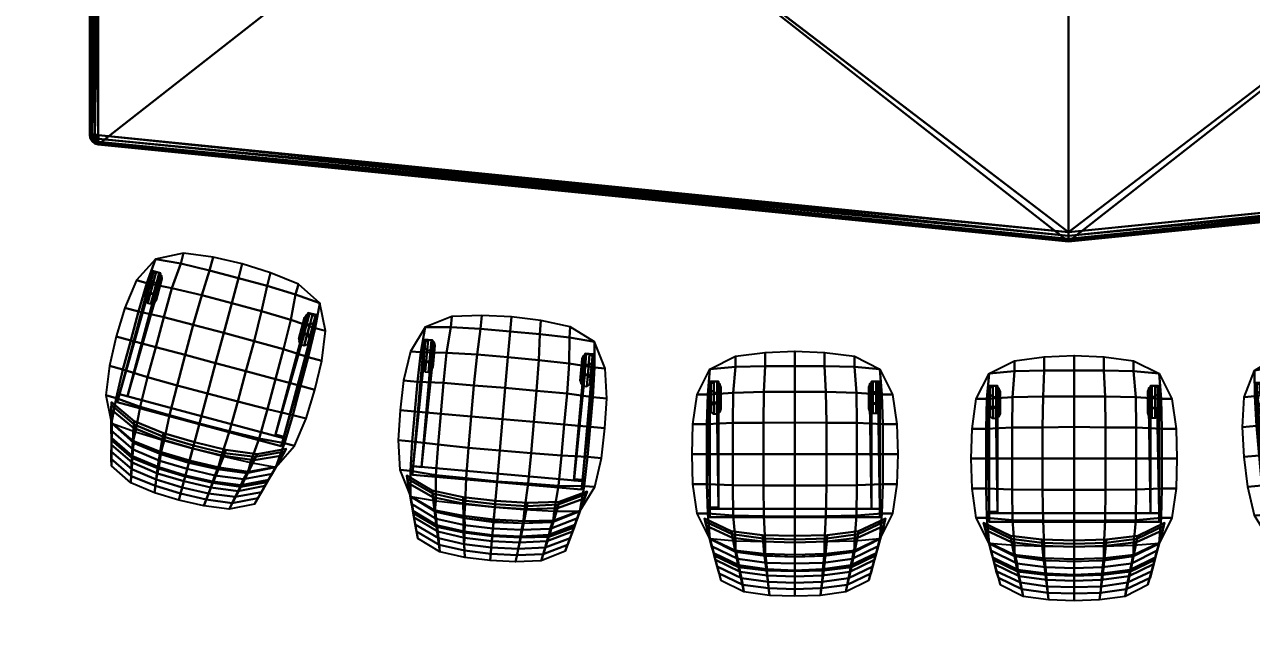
# Model space of a CAD drawing. Header units: millimetres. Extents: x 31518 to 88853, y -87450 to 166285.
# Drawn here: x 65849 to 68456, y -84977 to -83711 of the extents above; entities that cross this region are included whole.
import ezdxf

# ---------------------------------------------------------------- set-up
doc = ezdxf.new("R2010")
doc.units = ezdxf.units.MM
doc.layers.add('3DSEAT', color=7, linetype='Continuous')
doc.styles.add('ROMANS', font='SIMHEI_0.TTF')
doc.dimstyles.new('60', dxfattribs={"dimscale": 60, "dimtxt": 2.5, "dimasz": 1.25, "dimexe": 1.5, "dimexo": 0, "dimgap": 1, "dimtad": 1, "dimdec": 0, "dimzin": 0, "dimdsep": 46, "dimtxsty": 'ROMANS', "dimblk": 'OBLIQUE', "dimcen": 0, "dimdle": 1.5, "dimclrd": 105, "dimclre": 105, "dimclrt": 112, "dimadec": 0, "dimazin": 0, "dimtfac": 1, "dimtdec": 0, "dimtix": 1, "dimtofl": 0, "dimtmove": 2, "dimatfit": 2, "dimldrblk": 'DOT', "dimfxl": 1.5, "dimtolj": 1, "dimtzin": 0, "dimlwd": 13, "dimlwe": 13, "dimarcsym": 0})

# ---------------------------------------------------------------- blocks, each defined once
blk = doc.blocks.new('*U49')
at = {"color": 30}
mesh = blk.add_polyface(dxfattribs=at)
corners = [(172.5, 15.86, 5), (173.91, 16.9, 5), (173.59, 123.63, 5), (172.5, 124.14, 5), (174, 122.5, 5), (173.1, 16.01, 5), (0, 0, 5), (0, 140, 5), (173.1, 123.99, 5), (173.91, 123.1, 5), (174, 17.5, 5), (173.59, 16.37, 5)]
mesh.append_faces([[corners[k] for k in face] for face in [(0, 1, 2), (2, 3, 0), (1, 4, 2)]], dxfattribs={"vtx0": -1, "vtx1": -1, "vtx2": -1, "color": 30})
mesh.append_faces([[corners[k] for k in face] for face in [(3, 6, 0)]], dxfattribs={"vtx0": -1, "vtx2": -1, "color": 30})
mesh.append_faces([[corners[k] for k in face] for face in [(0, 5, 1)]], dxfattribs={"vtx1": -1, "vtx2": -1, "color": 30})
mesh.append_faces([[corners[k] for k in face] for face in [(3, 7, 6), (2, 8, 3), (4, 9, 2), (1, 10, 4), (5, 11, 1)]], dxfattribs={"vtx2": -1, "color": 30})
mesh = blk.add_polyface(dxfattribs=at)
corners = [(0, 0.11, 0.93), (0, 140, 1.5), (0, 138.49), (0, 0.93, 0.11), (0, 139.56, 0.44), (0, 0, 5), (0, 0.44, 0.44), (0, 1.51), (0, 139.07, 0.11), (0, 139.89, 0.93), (0, 140, 5), (0, 0, 1.5)]
mesh.append_faces([[corners[k] for k in face] for face in [(0, 1, 2), (2, 3, 0), (1, 4, 2), (0, 5, 1)]], dxfattribs={"vtx0": -1, "vtx1": -1, "vtx2": -1, "color": 30})
mesh.append_faces([[corners[k] for k in face] for face in [(3, 6, 0), (2, 7, 3), (4, 8, 2), (1, 9, 4), (5, 10, 1), (0, 11, 5)]], dxfattribs={"vtx2": -1, "color": 30})
mesh = blk.add_polyface(dxfattribs=at)
corners = [(0, 138.49), (172.48, 17.41), (172.46, 122.61), (0, 1.51), (172.5, 122.59), (172.48, 122.62), (172.46, 122.63)]
mesh.append_faces([[corners[k] for k in face] for face in [(0, 1, 3), (2, 5, 4), (5, 2, 6)]], dxfattribs={"vtx0": -1, "color": 30})
mesh.append_faces([[corners[k] for k in face] for face in [(0, 2, 1)]], dxfattribs={"vtx2": -1, "color": 30})
mesh = blk.add_polyface(dxfattribs=at)
corners = [(172.5, 15.86, 1.5), (0, 0, 1.5), (172.5, 15.86, 1.46), (0, 0.11, 0.93), (0, 0.44, 0.44), (172.48, 16.3, 0.44), (172.5, 15.98, 0.93), (0, 0.93, 0.11), (172.46, 16.79, 0.11), (172.44, 17.36), (172.44, 17.36, 0), (0, 1.51)]
mesh.append_faces([[corners[k] for k in face] for face in [(0, 1, 2)]], dxfattribs={"color": 30})
mesh.append_faces([[corners[k] for k in face] for face in [(5, 7, 8)]], dxfattribs={"vtx0": -1, "color": 30})
mesh.append_faces([[corners[k] for k in face] for face in [(7, 9, 10)]], dxfattribs={"vtx0": -1, "vtx2": -1, "color": 30})
mesh.append_faces([[corners[k] for k in face] for face in [(3, 4, 5), (5, 6, 3), (5, 4, 7), (10, 8, 7), (7, 11, 9)]], dxfattribs={"vtx2": -1, "color": 30})
mesh = blk.add_polyface(dxfattribs=at)
corners = [(0, 0, 1.5), (172.5, 15.86, 1.5), (0, 0, 5), (172.5, 15.86, 5)]
mesh.append_faces([[corners[k] for k in face] for face in [(0, 1, 2)]], dxfattribs={"vtx1": -1, "color": 30})
mesh.append_faces([[corners[k] for k in face] for face in [(1, 3, 2)]], dxfattribs={"vtx2": -1, "color": 30})
blk = doc.blocks.new('*U50')
at = {"color": 30}
mesh = blk.add_polyface(dxfattribs=at)
corners = [(172.5, 124.14, 5), (173.91, 123.1, 5), (173.59, 16.37, 5), (172.5, 15.86, 5), (174, 17.5, 5), (173.1, 123.99, 5), (0, 140, 5), (0, 0, 5), (173.1, 16.01, 5), (173.91, 16.9, 5), (174, 122.5, 5), (173.59, 123.63, 5)]
mesh.append_faces([[corners[k] for k in face] for face in [(0, 1, 2), (2, 3, 0), (1, 4, 2)]], dxfattribs={"vtx0": -1, "vtx1": -1, "vtx2": -1, "color": 30})
mesh.append_faces([[corners[k] for k in face] for face in [(3, 6, 0)]], dxfattribs={"vtx0": -1, "vtx2": -1, "color": 30})
mesh.append_faces([[corners[k] for k in face] for face in [(0, 5, 1)]], dxfattribs={"vtx1": -1, "vtx2": -1, "color": 30})
mesh.append_faces([[corners[k] for k in face] for face in [(3, 7, 6), (2, 8, 3), (4, 9, 2), (1, 10, 4), (5, 11, 1)]], dxfattribs={"vtx2": -1, "color": 30})
mesh = blk.add_polyface(dxfattribs=at)
corners = [(0, 139.89, 9.07), (0, 0, 8.5), (0, 1.51, 10), (0, 139.07, 9.89), (0, 0.44, 9.56), (0, 140, 5), (0, 139.56, 9.56), (0, 138.49, 10), (0, 0.93, 9.89), (0, 0.11, 9.07), (0, 0, 5), (0, 140, 8.5)]
mesh.append_faces([[corners[k] for k in face] for face in [(0, 1, 2), (2, 3, 0), (1, 4, 2), (0, 5, 1)]], dxfattribs={"vtx0": -1, "vtx1": -1, "vtx2": -1, "color": 30})
mesh.append_faces([[corners[k] for k in face] for face in [(3, 6, 0), (2, 7, 3), (4, 8, 2), (1, 9, 4), (5, 10, 1), (0, 11, 5)]], dxfattribs={"vtx2": -1, "color": 30})
mesh = blk.add_polyface(dxfattribs=at)
corners = [(0, 138.49, 10), (172.48, 122.59, 10), (0, 1.51, 10), (172.46, 17.39, 10), (172.46, 122.63, 10), (172.5, 122.59, 10), (172.48, 122.62, 10), (172.5, 17.41, 10), (172.48, 17.38, 10), (172.46, 17.37, 10)]
mesh.append_faces([[corners[k] for k in face] for face in [(1, 2, 3), (4, 5, 6), (3, 8, 7), (8, 3, 9)]], dxfattribs={"vtx0": -1, "color": 30})
mesh.append_faces([[corners[k] for k in face] for face in [(0, 2, 1)]], dxfattribs={"vtx1": -1, "color": 30})
mesh.append_faces([[corners[k] for k in face] for face in [(4, 1, 5)]], dxfattribs={"vtx2": -1, "color": 30})
at = {"color": 0}
mesh = blk.add_polyface(dxfattribs=at)
corners = [(0, 0, 8.5), (172.5, 15.86, 8.5), (172.5, 15.86, 8.54), (172.48, 16.3, 9.56), (0, 0.44, 9.56), (0, 0.11, 9.07), (172.5, 15.98, 9.07), (172.46, 16.79, 9.89), (0, 0.93, 9.89), (172.44, 17.36, 10), (0, 1.51, 10), (172.44, 17.36, 10)]
mesh.append_faces([[corners[k] for k in face] for face in [(0, 1, 2)]], dxfattribs={"color": 0})
mesh.append_faces([[corners[k] for k in face] for face in [(4, 7, 8)]], dxfattribs={"vtx0": -1, "color": 0})
mesh.append_faces([[corners[k] for k in face] for face in [(9, 10, 8)]], dxfattribs={"vtx0": -1, "vtx2": -1, "color": 0})
mesh.append_faces([[corners[k] for k in face] for face in [(3, 4, 5), (5, 6, 3), (4, 3, 7), (8, 7, 9), (9, 11, 10)]], dxfattribs={"vtx2": -1, "color": 0})
mesh = blk.add_polyface(dxfattribs=at)
corners = [(0, 0, 5), (172.5, 15.86, 5), (172.5, 15.86, 8.5), (0, 0, 8.5)]
mesh.append_faces([[corners[k] for k in face] for face in [(0, 1, 2), (2, 3, 0)]], dxfattribs={"vtx2": -1, "color": 0})
blk = doc.blocks.new('*U51')
at = {"color": 30}
mesh = blk.add_polyface(dxfattribs=at)
corners = [(-172.5, 15.86, 5), (-173.91, 16.9, 5), (-173.59, 123.63, 5), (-172.5, 124.14, 5), (-174, 122.5, 5), (-173.1, 16.01, 5), (0, 0, 5), (0, 140, 5), (-173.1, 123.99, 5), (-173.91, 123.1, 5), (-174, 17.5, 5), (-173.59, 16.37, 5)]
mesh.append_faces([[corners[k] for k in face] for face in [(0, 1, 2), (2, 3, 0), (1, 4, 2)]], dxfattribs={"vtx0": -1, "vtx1": -1, "vtx2": -1, "color": 30})
mesh.append_faces([[corners[k] for k in face] for face in [(3, 6, 0)]], dxfattribs={"vtx0": -1, "vtx2": -1, "color": 30})
mesh.append_faces([[corners[k] for k in face] for face in [(0, 5, 1)]], dxfattribs={"vtx1": -1, "vtx2": -1, "color": 30})
mesh.append_faces([[corners[k] for k in face] for face in [(3, 7, 6), (2, 8, 3), (4, 9, 2), (1, 10, 4), (5, 11, 1)]], dxfattribs={"vtx2": -1, "color": 30})
mesh = blk.add_polyface(dxfattribs=at)
corners = [(0, 138.49, 10), (0, 1.51, 10), (-172.46, 122.61, 10), (-172.48, 17.41, 10), (-172.46, 17.37, 10), (-172.5, 17.41, 10), (-172.48, 17.38, 10), (-172.5, 122.59, 10), (-172.48, 122.62, 10), (-172.46, 122.63, 10)]
mesh.append_faces([[corners[k] for k in face] for face in [(1, 2, 3), (4, 5, 6), (2, 8, 7), (8, 2, 9)]], dxfattribs={"vtx0": -1, "color": 30})
mesh.append_faces([[corners[k] for k in face] for face in [(0, 2, 1)]], dxfattribs={"vtx1": -1, "color": 30})
mesh.append_faces([[corners[k] for k in face] for face in [(4, 3, 5)]], dxfattribs={"vtx2": -1, "color": 30})
mesh = blk.add_polyface(dxfattribs=at)
corners = [(0, 0.11, 9.07), (0, 140, 8.5), (0, 138.49, 10), (0, 0.93, 9.89), (0, 139.56, 9.56), (0, 0, 5), (0, 0.44, 9.56), (0, 1.51, 10), (0, 139.07, 9.89), (0, 139.89, 9.07), (0, 140, 5), (0, 0, 8.5)]
mesh.append_faces([[corners[k] for k in face] for face in [(0, 1, 2), (2, 3, 0), (1, 4, 2), (0, 5, 1)]], dxfattribs={"vtx0": -1, "vtx1": -1, "vtx2": -1, "color": 30})
mesh.append_faces([[corners[k] for k in face] for face in [(3, 6, 0), (2, 7, 3), (4, 8, 2), (1, 9, 4), (5, 10, 1), (0, 11, 5)]], dxfattribs={"vtx2": -1, "color": 30})
mesh = blk.add_polyface(dxfattribs=at)
corners = [(-174, 17.5, 8.59), (-173.99, 17.5, 8.65), (-174, 122.5, 8.54), (-173.89, 17.5, 9.07), (-174, 17.5, 8.57), (-173.89, 122.5, 9.07), (-173.56, 122.52, 9.56), (-173.56, 17.48, 9.56), (-173.07, 17.46, 9.89), (-173.07, 122.54, 9.89), (-172.5, 17.43, 10), (-172.5, 122.57, 10), (-172.5, 17.43, 10), (-172.5, 122.57, 10)]
mesh.append_faces([[corners[k] for k in face] for face in [(0, 1, 4)]], dxfattribs={"vtx0": -1, "color": 30})
mesh.append_faces([[corners[k] for k in face] for face in [(0, 1, 2)]], dxfattribs={"vtx0": -1, "vtx1": -1, "color": 30})
mesh.append_faces([[corners[k] for k in face] for face in [(5, 3, 6)]], dxfattribs={"vtx1": -1, "color": 30})
mesh.append_faces([[corners[k] for k in face] for face in [(1, 3, 2), (8, 10, 11), (10, 12, 11)]], dxfattribs={"vtx1": -1, "vtx2": -1, "color": 30})
mesh.append_faces([[corners[k] for k in face] for face in [(3, 5, 2), (3, 7, 6), (6, 7, 8), (8, 9, 6), (11, 9, 8), (12, 13, 11)]], dxfattribs={"vtx2": -1, "color": 30})
mesh = blk.add_polyface(dxfattribs=at)
corners = [(-174, 17.5, 8.5), (-174, 122.5, 5), (-174, 17.5, 5), (-174, 122.5, 8.5)]
mesh.append_faces([[corners[k] for k in face] for face in [(0, 1, 2)]], dxfattribs={"vtx0": -1, "color": 30})
mesh.append_faces([[corners[k] for k in face] for face in [(0, 3, 1)]], dxfattribs={"vtx2": -1, "color": 30})
mesh = blk.add_polyface(dxfattribs=at)
corners = [(-172.5, 15.86, 5), (-172.5, 15.86, 8.5), (-173.1, 16.01, 5), (-173.1, 16.01, 8.5), (-173.59, 16.37, 8.5), (-173.59, 16.37, 5), (-173.91, 16.9, 8.5), (-173.91, 16.9, 5), (-174, 17.5, 8.5), (-174, 17.5, 5)]
mesh.append_faces([[corners[k] for k in face] for face in [(7, 8, 9)]], dxfattribs={"vtx0": -1, "color": 30})
mesh.append_faces([[corners[k] for k in face] for face in [(0, 1, 2)]], dxfattribs={"vtx1": -1, "color": 30})
mesh.append_faces([[corners[k] for k in face] for face in [(1, 3, 2), (2, 3, 4), (4, 5, 2), (4, 6, 7), (7, 5, 4), (7, 6, 8)]], dxfattribs={"vtx2": -1, "color": 30})
mesh = blk.add_polyface(dxfattribs=at)
corners = [(-172.5, 17.41, 10), (-172.47, 17.41, 10), (-172.48, 17.38, 10), (-172.47, 17.4, 10), (-172.46, 17.37, 10), (-172.48, 16.3, 9.56), (-172.46, 16.79, 9.89), (-172.47, 16.53, 9.75), (-173.07, 17.46, 9.89), (-173.33, 17.47, 9.75), (-173.56, 17.48, 9.56), (-172.49, 16.12, 9.33), (-172.5, 15.98, 9.07), (-173.75, 17.49, 9.33), (-173.89, 17.5, 9.07), (-173.99, 17.5, 8.65), (-173.91, 16.9, 8.5), (-174, 17.5, 8.59), (-174, 17.5, 8.57), (-173.8, 16.94, 9.07), (-173.05, 16.11, 9.07), (-172.5, 15.86, 8.5), (-173.1, 16.01, 8.5), (-172.5, 15.86, 8.57), (-174, 17.5, 8.54), (-172.91, 17, 9.89), (-173.04, 17.21, 9.89), (-172.71, 16.85, 9.89), (-173.5, 17.05, 9.56), (-173.27, 16.67, 9.56), (-172.91, 16.41, 9.56), (-173.51, 16.45, 9.07), (-173.59, 16.37, 8.5)]
mesh.append_faces([[corners[k] for k in face] for face in [(0, 2, 1), (2, 4, 3), (5, 7, 6), (8, 10, 9), (5, 12, 11), (10, 14, 13), (12, 21, 23), (23, 22, 21)]], dxfattribs={"color": 30})
mesh.append_faces([[corners[k] for k in face] for face in [(17, 15, 18), (15, 19, 14), (20, 21, 12), (15, 24, 14), (0, 25, 2), (2, 27, 4), (8, 28, 26), (26, 29, 25), (25, 30, 27), (27, 5, 6), (10, 19, 28), (28, 31, 29), (29, 20, 30), (30, 12, 5), (19, 32, 31), (31, 22, 20)]], dxfattribs={"vtx0": -1, "color": 30})
mesh.append_faces([[corners[k] for k in face] for face in [(15, 17, 16), (15, 16, 19), (24, 15, 18)]], dxfattribs={"vtx0": -1, "vtx2": -1, "color": 30})
mesh.append_faces([[corners[k] for k in face] for face in [(20, 22, 21), (24, 17, 18), (0, 26, 25), (2, 25, 27), (8, 10, 28), (26, 28, 29), (25, 29, 30), (27, 30, 5), (10, 14, 19), (28, 19, 31), (29, 31, 20), (30, 20, 12), (19, 16, 32), (31, 32, 22)]], dxfattribs={"vtx2": -1, "color": 30})
mesh = blk.add_polyface(dxfattribs=at)
corners = [(-173.07, 17.46, 9.89), (-173.07, 17.46, 9.89), (-172.76, 17.44, 9.95), (-172.5, 17.43, 10), (-173.56, 17.48, 9.56), (-173.56, 17.48, 9.56), (-173.89, 17.5, 9.07), (-173.89, 17.5, 9.07), (-173.99, 17.5, 8.65)]
mesh.append_faces([[corners[k] for k in face] for face in [(2, 0, 3), (7, 6, 8)]], dxfattribs={"vtx0": -1, "color": 30})
mesh.append_faces([[corners[k] for k in face] for face in [(0, 4, 5), (5, 6, 7)]], dxfattribs={"vtx0": -1, "vtx1": -1, "color": 30})
mesh.append_faces([[corners[k] for k in face] for face in [(0, 2, 1), (0, 1, 4), (5, 4, 6)]], dxfattribs={"vtx0": -1, "vtx2": -1, "color": 30})
mesh = blk.add_polyface(dxfattribs=at)
corners = [(-172.5, 15.86, 8.5), (0, 0, 8.5), (-172.5, 15.86, 8.54), (0, 0.11, 9.07), (0, 0.44, 9.56), (-172.48, 16.3, 9.56), (-172.5, 15.98, 9.07), (0, 0.93, 9.89), (-172.46, 16.79, 9.89), (-172.44, 17.36, 10), (-172.44, 17.36, 10), (0, 1.51, 10)]
mesh.append_faces([[corners[k] for k in face] for face in [(0, 1, 2)]], dxfattribs={"color": 30})
mesh.append_faces([[corners[k] for k in face] for face in [(5, 7, 8)]], dxfattribs={"vtx0": -1, "color": 30})
mesh.append_faces([[corners[k] for k in face] for face in [(7, 9, 10)]], dxfattribs={"vtx0": -1, "vtx2": -1, "color": 30})
mesh.append_faces([[corners[k] for k in face] for face in [(3, 4, 5), (5, 6, 3), (5, 4, 7), (10, 8, 7), (7, 11, 9)]], dxfattribs={"vtx2": -1, "color": 30})
mesh = blk.add_polyface(dxfattribs=at)
corners = [(-172.46, 16.79, 9.89), (-172.44, 17.36, 10), (-172.45, 16.95, 9.92), (-172.46, 16.79, 9.89), (-172.48, 16.3, 9.56), (-172.48, 16.3, 9.56), (-172.5, 15.98, 9.07), (-172.5, 15.98, 9.07), (-172.5, 15.86, 8.5)]
mesh.append_faces([[corners[k] for k in face] for face in [(0, 2, 1), (7, 6, 8)]], dxfattribs={"vtx0": -1, "color": 30})
mesh.append_faces([[corners[k] for k in face] for face in [(2, 0, 3), (3, 4, 5), (5, 6, 7)]], dxfattribs={"vtx0": -1, "vtx1": -1, "color": 30})
mesh.append_faces([[corners[k] for k in face] for face in [(3, 0, 4), (5, 4, 6)]], dxfattribs={"vtx0": -1, "vtx2": -1, "color": 30})
mesh = blk.add_polyface(dxfattribs=at)
corners = [(0, 0, 8.5), (-172.5, 15.86, 8.5), (0, 0, 5), (-172.5, 15.86, 5)]
mesh.append_faces([[corners[k] for k in face] for face in [(0, 1, 2)]], dxfattribs={"vtx1": -1, "color": 30})
mesh.append_faces([[corners[k] for k in face] for face in [(1, 3, 2)]], dxfattribs={"vtx2": -1, "color": 30})
blk = doc.blocks.new('*U52')
at = {"color": 30}
mesh = blk.add_polyface(dxfattribs=at)
corners = [(-172.5, 124.14, 5), (-173.91, 123.1, 5), (-173.59, 16.37, 5), (-172.5, 15.86, 5), (-174, 17.5, 5), (-173.1, 123.99, 5), (0, 140, 5), (0, 0, 5), (-173.1, 16.01, 5), (-173.91, 16.9, 5), (-174, 122.5, 5), (-173.59, 123.63, 5)]
mesh.append_faces([[corners[k] for k in face] for face in [(0, 1, 2), (2, 3, 0), (1, 4, 2)]], dxfattribs={"vtx0": -1, "vtx1": -1, "vtx2": -1, "color": 30})
mesh.append_faces([[corners[k] for k in face] for face in [(3, 6, 0)]], dxfattribs={"vtx0": -1, "vtx2": -1, "color": 30})
mesh.append_faces([[corners[k] for k in face] for face in [(0, 5, 1)]], dxfattribs={"vtx1": -1, "vtx2": -1, "color": 30})
mesh.append_faces([[corners[k] for k in face] for face in [(3, 7, 6), (2, 8, 3), (4, 9, 2), (1, 10, 4), (5, 11, 1)]], dxfattribs={"vtx2": -1, "color": 30})
mesh = blk.add_polyface(dxfattribs=at)
corners = [(0, 138.49), (-172.48, 122.59), (0, 1.51), (-172.46, 17.39), (-172.46, 122.63), (-172.5, 122.59), (-172.48, 122.62), (-172.5, 17.41), (-172.48, 17.38), (-172.46, 17.37)]
mesh.append_faces([[corners[k] for k in face] for face in [(1, 2, 3), (4, 5, 6), (3, 8, 7), (8, 3, 9)]], dxfattribs={"vtx0": -1, "color": 30})
mesh.append_faces([[corners[k] for k in face] for face in [(0, 2, 1)]], dxfattribs={"vtx1": -1, "color": 30})
mesh.append_faces([[corners[k] for k in face] for face in [(4, 1, 5)]], dxfattribs={"vtx2": -1, "color": 30})
mesh = blk.add_polyface(dxfattribs=at)
corners = [(0, 139.89, 0.93), (0, 0, 1.5), (0, 1.51), (0, 139.07, 0.11), (0, 0.44, 0.44), (0, 140, 5), (0, 139.56, 0.44), (0, 138.49), (0, 0.93, 0.11), (0, 0.11, 0.93), (0, 0, 5), (0, 140, 1.5)]
mesh.append_faces([[corners[k] for k in face] for face in [(0, 1, 2), (2, 3, 0), (1, 4, 2), (0, 5, 1)]], dxfattribs={"vtx0": -1, "vtx1": -1, "vtx2": -1, "color": 30})
mesh.append_faces([[corners[k] for k in face] for face in [(3, 6, 0), (2, 7, 3), (4, 8, 2), (1, 9, 4), (5, 10, 1), (0, 11, 5)]], dxfattribs={"vtx2": -1, "color": 30})
mesh = blk.add_polyface(dxfattribs=at)
corners = [(-174, 17.5, 1.5), (-174, 122.5, 1.46), (-174, 122.5, 1.41), (-173.89, 122.5, 0.93), (-173.56, 122.52, 0.44), (-173.56, 17.48, 0.44), (-173.89, 17.5, 0.93), (-173.07, 122.54, 0.11), (-173.07, 17.46, 0.11), (-172.5, 122.57, 0), (-172.5, 17.43, 0), (-172.5, 17.43), (-172.5, 122.57)]
mesh.append_faces([[corners[k] for k in face] for face in [(0, 1, 2)]], dxfattribs={"color": 30})
mesh.append_faces([[corners[k] for k in face] for face in [(5, 7, 8)]], dxfattribs={"vtx0": -1, "color": 30})
mesh.append_faces([[corners[k] for k in face] for face in [(9, 11, 10)]], dxfattribs={"vtx0": -1, "vtx2": -1, "color": 30})
mesh.append_faces([[corners[k] for k in face] for face in [(7, 9, 10)]], dxfattribs={"vtx1": -1, "vtx2": -1, "color": 30})
mesh.append_faces([[corners[k] for k in face] for face in [(3, 4, 5), (5, 6, 3), (5, 4, 7), (10, 8, 7), (9, 12, 11)]], dxfattribs={"vtx2": -1, "color": 30})
mesh = blk.add_polyface(dxfattribs=at)
corners = [(-174, 17.5, 1.5), (-174, 122.5, 5), (-174, 122.5, 1.5), (-174, 17.5, 5)]
mesh.append_faces([[corners[k] for k in face] for face in [(0, 1, 2)]], dxfattribs={"vtx0": -1, "color": 30})
mesh.append_faces([[corners[k] for k in face] for face in [(0, 3, 1)]], dxfattribs={"vtx2": -1, "color": 30})
at = {"color": 0}
mesh = blk.add_polyface(dxfattribs=at)
corners = [(-173.07, 17.46, 0.11), (-172.5, 17.43), (-172.91, 17.45, 0.08), (-173.07, 17.46, 0.11), (-173.56, 17.48, 0.44), (-173.56, 17.48, 0.44), (-173.89, 17.5, 0.93), (-173.89, 17.5, 0.93), (-174, 17.5, 1.5)]
mesh.append_faces([[corners[k] for k in face] for face in [(0, 2, 1), (7, 6, 8)]], dxfattribs={"vtx0": -1, "color": 0})
mesh.append_faces([[corners[k] for k in face] for face in [(2, 0, 3), (3, 4, 5), (5, 6, 7)]], dxfattribs={"vtx0": -1, "vtx1": -1, "color": 0})
mesh.append_faces([[corners[k] for k in face] for face in [(3, 0, 4), (5, 4, 6)]], dxfattribs={"vtx0": -1, "vtx2": -1, "color": 0})
mesh = blk.add_polyface(dxfattribs=at)
corners = [(-174, 17.5, 1.5), (-173.91, 16.9, 5), (-174, 17.5, 5), (-173.91, 16.9, 1.5), (-173.59, 16.37, 5), (-173.59, 16.37, 1.5), (-173.1, 16.01, 1.5), (-173.1, 16.01, 5), (-172.5, 15.86, 1.5), (-172.5, 15.86, 5)]
mesh.append_faces([[corners[k] for k in face] for face in [(0, 1, 2)]], dxfattribs={"vtx0": -1, "color": 0})
mesh.append_faces([[corners[k] for k in face] for face in [(1, 3, 4)]], dxfattribs={"vtx1": -1, "color": 0})
mesh.append_faces([[corners[k] for k in face] for face in [(0, 3, 1), (3, 5, 4), (4, 5, 6), (6, 7, 4), (6, 8, 9), (9, 7, 6)]], dxfattribs={"vtx2": -1, "color": 0})
mesh = blk.add_polyface(dxfattribs=at)
corners = [(-172.46, 17.37), (-172.45, 17.4, 0), (-172.48, 17.38), (-172.47, 17.4, 0), (-172.5, 17.41), (-173.07, 17.46, 0.11), (-173.33, 17.47, 0.25), (-173.56, 17.48, 0.44), (-172.48, 16.3, 0.44), (-172.46, 16.79, 0.11), (-172.47, 16.53, 0.25), (-173.75, 17.49, 0.67), (-173.89, 17.5, 0.93), (-172.49, 16.12, 0.67), (-172.5, 15.98, 0.93), (-173.05, 16.11, 0.93), (-173.1, 16.01, 1.5), (-172.5, 15.86, 1.48), (-173.8, 16.94, 0.93), (-174, 17.5, 1.5), (-173.91, 16.9, 1.5), (-174, 17.5, 1.5), (-172.5, 15.86, 1.48), (-172.5, 15.86, 1.5), (-172.91, 17, 0.11), (-172.71, 16.85, 0.11), (-173.04, 17.21, 0.11), (-172.91, 16.41, 0.44), (-173.27, 16.67, 0.44), (-173.5, 17.05, 0.44), (-173.51, 16.45, 0.93), (-173.59, 16.37, 1.5)]
mesh.append_faces([[corners[k] for k in face] for face in [(0, 2, 1), (2, 4, 3), (5, 7, 6), (8, 10, 9), (7, 12, 11), (8, 14, 13), (19, 12, 21), (22, 23, 14), (19, 20, 21)]], dxfattribs={"color": 0})
mesh.append_faces([[corners[k] for k in face] for face in [(14, 16, 15), (16, 14, 17), (18, 19, 12), (19, 18, 20), (0, 24, 2), (2, 26, 4), (9, 27, 25), (25, 28, 24), (24, 29, 26), (26, 7, 5), (8, 15, 27), (27, 30, 28), (28, 18, 29), (29, 12, 7), (15, 31, 30), (30, 20, 18)]], dxfattribs={"vtx0": -1, "color": 0})
mesh.append_faces([[corners[k] for k in face] for face in [(0, 25, 24), (2, 24, 26), (9, 8, 27), (25, 27, 28), (24, 28, 29), (26, 29, 7), (8, 14, 15), (27, 15, 30), (28, 30, 18), (29, 18, 12), (15, 16, 31), (30, 31, 20)]], dxfattribs={"vtx2": -1, "color": 0})
mesh = blk.add_polyface(dxfattribs=at)
corners = [(0, 0, 1.5), (-172.5, 15.86, 1.5), (-172.5, 15.86, 1.46), (-172.5, 15.98, 0.93), (0, 0.44, 0.44), (0, 0.11, 0.93), (-172.48, 16.3, 0.44), (0, 0.93, 0.11), (-172.46, 16.79, 0.11), (-172.44, 17.36, 0), (0, 1.51), (-172.44, 17.36)]
mesh.append_faces([[corners[k] for k in face] for face in [(0, 1, 2)]], dxfattribs={"color": 0})
mesh.append_faces([[corners[k] for k in face] for face in [(3, 4, 5)]], dxfattribs={"vtx0": -1, "color": 0})
mesh.append_faces([[corners[k] for k in face] for face in [(4, 6, 7)]], dxfattribs={"vtx1": -1, "color": 0})
mesh.append_faces([[corners[k] for k in face] for face in [(8, 9, 10)]], dxfattribs={"vtx1": -1, "vtx2": -1, "color": 0})
mesh.append_faces([[corners[k] for k in face] for face in [(3, 6, 4), (6, 8, 7), (10, 7, 8), (9, 11, 10)]], dxfattribs={"vtx2": -1, "color": 0})
mesh = blk.add_polyface(dxfattribs=at)
corners = [(-172.46, 16.79, 0.11), (-172.45, 17.04, 0.06), (-172.46, 16.79, 0.11), (-172.44, 17.36), (-172.48, 16.3, 0.44), (-172.48, 16.3, 0.44), (-172.5, 15.98, 0.93), (-172.5, 15.98, 0.93), (-172.5, 15.86, 1.5)]
mesh.append_faces([[corners[k] for k in face] for face in [(0, 1, 3), (7, 6, 8)]], dxfattribs={"vtx0": -1, "color": 0})
mesh.append_faces([[corners[k] for k in face] for face in [(2, 0, 4), (4, 6, 7)]], dxfattribs={"vtx0": -1, "vtx1": -1, "color": 0})
mesh.append_faces([[corners[k] for k in face] for face in [(0, 2, 1), (4, 0, 5), (4, 5, 6)]], dxfattribs={"vtx0": -1, "vtx2": -1, "color": 0})
mesh = blk.add_polyface(dxfattribs=at)
corners = [(0, 0, 1.5), (-172.5, 15.86, 5), (-172.5, 15.86, 1.5), (0, 0, 5)]
mesh.append_faces([[corners[k] for k in face] for face in [(0, 1, 2)]], dxfattribs={"vtx0": -1, "color": 0})
mesh.append_faces([[corners[k] for k in face] for face in [(0, 3, 1)]], dxfattribs={"vtx2": -1, "color": 0})
blk = doc.blocks.new('3CH8')
at = {"layer": '3DSEAT', "color": 5, "linetype": 'Continuous', "extrusion": (-0.447214, -0.894427, 0), "elevation": 43.92}
blk.add_lwpolyline([(7.43, 38.38), (7.63, 45.15), (1.37, 45.15), (1.37, 38.38)], close=True, dxfattribs=at)
at = {"layer": '3DSEAT', "color": 5, "linetype": 'Continuous', "extrusion": (0.447214, -0.894427, 0), "elevation": 43.6}
blk.add_lwpolyline([(-2.01, 38.38), (-2.01, 45.15), (-8.27, 45.15), (-8.07, 38.38)], close=True, dxfattribs=at)
at = {"layer": '3DSEAT', "color": 5, "linetype": 'Continuous'}
mesh = blk.add_polymesh((2, 7), dxfattribs=at)
for k, corner in enumerate([(17.7, -3.78, 38.38), (12.28, -3.33, 41.09), (5.96, -3.15, 41.9), (-0.36, -3.15, 42.17), (-6.68, -3.15, 41.9), (-13, -3.33, 41.09), (-18.42, -3.78, 38.38), (17.7, -3.78, 38.38), (12.28, -1.07, 38.38), (5.96, -0.26, 38.38), (-0.36, 0.02, 38.38), (-6.68, -0.26, 38.38), (-13, -1.07, 38.38), (-18.42, -3.78, 38.38)]):
    mesh.set_mesh_vertex(divmod(k, 7), corner)
mesh = blk.add_polymesh((2, 7), dxfattribs=at)
for k, corner in enumerate([(-18.42, -3.78, 38.38), (-18.87, -9.19, 41.09), (-19.05, -15.52, 41.9), (-19.05, -21.84, 42.17), (-19.05, -28.25, 41.9), (-18.87, -34.48, 41.09), (-18.42, -39.9, 38.38), (-18.42, -3.78, 38.38), (-21.13, -9.19, 38.38), (-22.03, -15.52, 38.38), (-22.21, -21.84, 38.38), (-22.03, -28.25, 38.38), (-21.13, -34.48, 38.38), (-18.42, -39.9, 38.38)]):
    mesh.set_mesh_vertex(divmod(k, 7), corner)
mesh = blk.add_polymesh((7, 7), dxfattribs=at)
for k, corner in enumerate([(17.7, -3.78, 38.38), (18.15, -9.19, 41.09), (18.33, -15.52, 41.9), (18.33, -21.84, 42.17), (18.33, -28.25, 41.9), (18.15, -34.48, 41.09), (17.7, -39.9, 38.38), (12.28, -3.33, 41.09), (12.74, -8.83, 43.7), (12.83, -15.24, 44.61), (12.83, -21.84, 44.79), (12.83, -28.43, 44.61), (12.74, -34.93, 43.7), (12.28, -40.35, 41.09), (5.96, -3.15, 41.9), (6.23, -8.65, 44.61), (6.33, -15.24, 45.42), (6.33, -21.84, 45.69), (6.33, -28.52, 45.42), (6.23, -35.02, 44.61), (5.96, -40.53, 41.9), (-0.36, -3.15, 42.17), (-0.36, -8.65, 44.79), (-0.36, -15.15, 45.69), (-0.36, -21.84, 45.87), (-0.36, -28.52, 45.69), (-0.36, -35.11, 44.79), (-0.36, -40.62, 42.17), (-6.68, -3.15, 41.9), (-6.95, -8.65, 44.61), (-7.04, -15.24, 45.42), (-7.04, -21.84, 45.69), (-7.04, -28.52, 45.42), (-6.95, -35.02, 44.61), (-6.68, -40.53, 41.9), (-13, -3.33, 41.09), (-13.45, -8.83, 43.7), (-13.54, -15.24, 44.61), (-13.54, -21.84, 44.79), (-13.54, -28.43, 44.61), (-13.45, -34.93, 43.7), (-13, -40.35, 41.09), (-18.42, -3.78, 38.38), (-18.87, -9.19, 41.09), (-19.05, -15.52, 41.9), (-19.05, -21.84, 42.17), (-19.05, -28.25, 41.9), (-18.87, -34.48, 41.09), (-18.42, -39.9, 38.38)]):
    mesh.set_mesh_vertex(divmod(k, 7), corner)
mesh = blk.add_polymesh((2, 7), dxfattribs=at)
for k, corner in enumerate([(17.7, -3.78, 38.38), (20.41, -9.19, 38.38), (21.31, -15.52, 38.38), (21.49, -21.84, 38.38), (21.31, -28.25, 38.38), (20.41, -34.48, 38.38), (17.7, -39.9, 38.38), (17.7, -3.78, 38.38), (18.15, -9.19, 41.09), (18.33, -15.52, 41.9), (18.33, -21.84, 42.17), (18.33, -28.25, 41.9), (18.15, -34.48, 41.09), (17.7, -39.9, 38.38)]):
    mesh.set_mesh_vertex(divmod(k, 7), corner)
at = {"layer": '3DSEAT', "color": 4, "linetype": 'Continuous'}
mesh = blk.add_polymesh((6, 3), dxfattribs=at)
for k, corner in enumerate([(-16.61, -33.48, 1.81), (-16.61, -33.48), (-16.61, -33.48), (-18.42, -33.48, 1.81), (-18.42, -33.48), (-18.42, -33.48), (-18.42, -6.4, 1.81), (-18.42, -6.4), (-18.42, -33.48), (-16.61, -6.4, 1.81), (-16.61, -6.4), (-16.61, -33.48), (-16.61, -6.4, 1.81), (-16.61, -6.4, 1.81), (-16.61, -33.48, 1.81), (-18.42, -6.4, 1.81), (-18.42, -6.4, 1.81), (-18.42, -33.48, 1.81)]):
    mesh.set_mesh_vertex(divmod(k, 3), corner)
mesh = blk.add_polymesh((2, 11), dxfattribs=at)
for k, corner in enumerate([(-18.42, -7.57, 1.81), (-18.24, -8.29, 1.81), (-17.6, -8.74, 1.81), (-16.88, -8.74, 1.81), (-16.34, -8.29, 1.81), (-16.07, -7.57, 1.81), (-16.34, -6.94, 1.81), (-16.88, -6.49, 1.81), (-17.6, -6.49, 1.81), (-18.24, -6.94, 1.81), (-18.42, -7.57, 1.81), (-18.42, -12.27, 36.57), (-18.24, -12.9, 36.57), (-17.6, -13.35, 36.57), (-16.88, -13.35, 36.57), (-16.34, -12.9, 36.57), (-16.07, -12.27, 36.57), (-16.34, -11.54, 36.57), (-16.88, -11.09, 36.57), (-17.6, -11.09, 36.57), (-18.24, -11.54, 36.57), (-18.42, -12.27, 36.57)]):
    mesh.set_mesh_vertex(divmod(k, 11), corner)
mesh = blk.add_polymesh((2, 11), dxfattribs=at)
for k, corner in enumerate([(15.35, -7.48, 1.81), (15.54, -8.2, 1.81), (16.17, -8.65, 1.81), (16.89, -8.65, 1.81), (17.43, -8.2, 1.81), (17.7, -7.48, 1.81), (17.43, -6.85, 1.81), (16.89, -6.4, 1.81), (16.17, -6.4, 1.81), (15.54, -6.85, 1.81), (15.35, -7.48, 1.81), (15.35, -12.17, 36.57), (15.54, -12.81, 36.57), (16.17, -13.26, 36.57), (16.89, -13.26, 36.57), (17.43, -12.81, 36.57), (17.7, -12.17, 36.57), (17.43, -11.45, 36.57), (16.89, -11, 36.57), (16.17, -11, 36.57), (15.54, -11.45, 36.57), (15.35, -12.17, 36.57)]):
    mesh.set_mesh_vertex(divmod(k, 11), corner)
mesh = blk.add_polymesh((6, 3), dxfattribs=at)
for k, corner in enumerate([(17.7, -33.48, 1.81), (17.7, -33.48), (17.7, -33.48), (15.9, -33.48, 1.81), (15.9, -33.48), (15.9, -33.48), (15.9, -6.4, 1.81), (15.9, -6.4), (15.9, -33.48), (17.7, -6.4, 1.81), (17.7, -6.4), (17.7, -33.48), (17.7, -6.4, 1.81), (17.7, -6.4, 1.81), (17.7, -33.48, 1.81), (15.9, -6.4, 1.81), (15.9, -6.4, 1.81), (15.9, -33.48, 1.81)]):
    mesh.set_mesh_vertex(divmod(k, 3), corner)
mesh = blk.add_polymesh((6, 3), dxfattribs=at)
for k, corner in enumerate([(-16.97, -10.82, 38.38), (-16.97, -10.82, 36.57), (-16.97, -10.82, 36.57), (-16.61, -33.21, 38.38), (-16.61, -33.21, 36.57), (-16.61, -33.21, 36.57), (-18.42, -33.21, 38.38), (-18.42, -33.21, 36.57), (-16.61, -33.21, 36.57), (-18.78, -10.91, 38.38), (-18.78, -10.91, 36.57), (-16.97, -10.82, 36.57), (-18.78, -10.91, 38.38), (-18.78, -10.91, 38.38), (-16.97, -10.82, 38.38), (-18.42, -33.21, 38.38), (-18.42, -33.21, 38.38), (-16.61, -33.21, 38.38)]):
    mesh.set_mesh_vertex(divmod(k, 3), corner)
mesh = blk.add_polymesh((6, 3), dxfattribs=at)
for k, corner in enumerate([(17.34, -11.18, 38.38), (17.34, -11.18, 36.57), (17.34, -11.18, 36.57), (17.7, -33.48, 38.38), (17.7, -33.48, 36.57), (17.7, -33.48, 36.57), (15.9, -33.48, 38.38), (15.9, -33.48, 36.57), (17.7, -33.48, 36.57), (15.54, -11.18, 38.38), (15.54, -11.18, 36.57), (17.34, -11.18, 36.57), (15.54, -11.18, 38.38), (15.54, -11.18, 38.38), (17.34, -11.18, 38.38), (15.9, -33.48, 38.38), (15.9, -33.48, 38.38), (17.7, -33.48, 38.38)]):
    mesh.set_mesh_vertex(divmod(k, 3), corner)
mesh = blk.add_polymesh((6, 3), dxfattribs=at)
for k, corner in enumerate([(17.7, -33.48, 1.81), (17.7, -33.48), (17.7, -33.48), (17.7, -35.29, 1.81), (17.7, -35.29), (17.7, -35.29), (-18.42, -35.29, 1.81), (-18.42, -35.29), (17.7, -35.29), (-18.42, -33.48, 1.81), (-18.42, -33.48), (17.7, -33.48), (-18.42, -33.48, 1.81), (-18.42, -33.48, 1.81), (17.7, -33.48, 1.81), (-18.42, -35.29, 1.81), (-18.42, -35.29, 1.81), (17.7, -35.29, 1.81)]):
    mesh.set_mesh_vertex(divmod(k, 3), corner)
at = {"layer": '3DSEAT', "color": 5, "linetype": 'Continuous'}
mesh = blk.add_polymesh((2, 7), dxfattribs=at)
for k, corner in enumerate([(-18.42, -39.9, 45.15), (-19.41, -36.19, 49.84), (-19.59, -35.56, 55.98), (-19.14, -37.1, 62.12), (-18.42, -39.81, 67.81), (-17.51, -43.42, 72.87), (-16.07, -48.65, 75.85), (-18.42, -39.9, 45.15), (-18.06, -41.43, 50.3), (-17.6, -42.88, 55.35), (-17.24, -44.32, 60.5), (-16.88, -45.77, 65.65), (-16.43, -47.21, 70.7), (-16.07, -48.65, 75.85)]):
    mesh.set_mesh_vertex(divmod(k, 7), corner)
mesh = blk.add_polymesh((7, 7), dxfattribs=at)
for k, corner in enumerate([(-16.07, -48.65, 75.85), (-11.19, -51.09, 75.85), (-5.77, -51.82, 75.85), (-0.36, -52, 75.85), (5.06, -51.82, 75.85), (10.48, -51.09, 75.85), (15.35, -48.65, 75.85), (-17.51, -43.42, 72.87), (-12.37, -45.86, 72.87), (-6.41, -46.58, 72.87), (-0.36, -46.76, 72.87), (5.78, -46.58, 72.87), (11.65, -45.86, 72.87), (16.8, -43.42, 72.87), (-18.42, -39.81, 67.81), (-13.09, -42.33, 67.81), (-6.86, -43.06, 67.81), (-0.36, -43.24, 67.81), (6.14, -43.06, 67.81), (12.37, -42.33, 67.81), (17.7, -39.81, 67.81), (-19.14, -37.1, 62.12), (-13.63, -39.63, 62.12), (-7.13, -40.44, 62.12), (-0.36, -40.62, 62.12), (6.42, -40.44, 62.12), (12.92, -39.63, 62.12), (18.52, -37.1, 62.12), (-19.59, -35.56, 55.98), (-13.9, -38.27, 55.98), (-7.22, -39.08, 55.98), (-0.36, -39.26, 55.98), (6.51, -39.08, 55.98), (13.19, -38.27, 55.98), (18.88, -35.56, 55.98), (-19.41, -36.19, 49.84), (-13.72, -38.9, 49.84), (-7.13, -39.81, 49.84), (-0.36, -39.99, 49.84), (6.42, -39.81, 49.84), (13.01, -38.9, 49.84), (18.7, -36.19, 49.84), (-18.42, -39.9, 45.15), (-12.82, -42.7, 45.15), (-6.59, -43.51, 45.15), (-0.36, -43.78, 45.15), (5.87, -43.51, 45.15), (12.1, -42.7, 45.15), (17.7, -39.9, 45.15)]):
    mesh.set_mesh_vertex(divmod(k, 7), corner)
mesh = blk.add_polymesh((2, 7), dxfattribs=at)
for k, corner in enumerate([(15.35, -48.65, 75.85), (15.81, -47.21, 70.7), (16.17, -45.77, 65.65), (16.53, -44.32, 60.5), (16.89, -42.88, 55.35), (17.34, -41.43, 50.3), (17.7, -39.9, 45.15), (15.35, -48.65, 75.85), (16.8, -43.42, 72.87), (17.7, -39.81, 67.81), (18.52, -37.1, 62.12), (18.88, -35.56, 55.98), (18.7, -36.19, 49.84), (17.7, -39.9, 45.15)]):
    mesh.set_mesh_vertex(divmod(k, 7), corner)
mesh = blk.add_polymesh((2, 7), dxfattribs=at)
for k, corner in enumerate([(17.7, -39.9, 38.38), (12.28, -40.35, 41.09), (5.96, -40.53, 41.9), (-0.36, -40.62, 42.17), (-6.68, -40.53, 41.9), (-13, -40.35, 41.09), (-18.42, -39.9, 38.38), (17.7, -39.9, 38.38), (12.28, -42.6, 38.38), (5.96, -43.51, 38.38), (-0.36, -43.69, 38.38), (-6.68, -43.51, 38.38), (-13, -42.6, 38.38), (-18.42, -39.9, 38.38)]):
    mesh.set_mesh_vertex(divmod(k, 7), corner)
mesh = blk.add_polymesh((7, 7), dxfattribs=at)
for k, corner in enumerate([(15.35, -48.65, 75.85), (15.81, -47.21, 70.7), (16.17, -45.77, 65.65), (16.53, -44.32, 60.5), (16.89, -42.88, 55.35), (17.34, -41.43, 50.3), (17.7, -39.9, 45.15), (10.48, -51.09, 75.85), (10.75, -49.65, 70.7), (11.02, -48.2, 65.65), (11.29, -46.85, 60.5), (11.56, -45.49, 55.35), (11.83, -44.14, 50.3), (12.1, -42.7, 45.15), (5.06, -51.82, 75.85), (5.24, -50.37, 70.7), (5.42, -49.02, 65.65), (5.51, -47.66, 60.5), (5.6, -46.31, 55.35), (5.69, -44.95, 50.3), (5.87, -43.51, 45.15), (-0.36, -52, 75.85), (-0.36, -50.55, 70.7), (-0.36, -49.2, 65.65), (-0.36, -47.84, 60.5), (-0.36, -46.58, 55.35), (-0.36, -45.13, 50.3), (-0.36, -43.78, 45.15), (-5.77, -51.82, 75.85), (-5.96, -50.37, 70.7), (-6.05, -49.02, 65.65), (-6.23, -47.66, 60.5), (-6.32, -46.31, 55.35), (-6.41, -44.95, 50.3), (-6.59, -43.51, 45.15), (-11.19, -51.09, 75.85), (-11.46, -49.65, 70.7), (-11.73, -48.2, 65.65), (-12.01, -46.85, 60.5), (-12.28, -45.49, 55.35), (-12.46, -44.14, 50.3), (-12.82, -42.7, 45.15), (-16.07, -48.65, 75.85), (-16.43, -47.21, 70.7), (-16.88, -45.77, 65.65), (-17.24, -44.32, 60.5), (-17.6, -42.88, 55.35), (-18.06, -41.43, 50.3), (-18.42, -39.9, 45.15)]):
    mesh.set_mesh_vertex(divmod(k, 7), corner)
blk = doc.blocks.new('_Oblique')
at = {"color": 0, "linetype": 'ByBlock', "lineweight": -2}
blk.add_line((-0.5, -0.5), (0.5, 0.5), dxfattribs=at)
blk = doc.blocks.new('*D117')
at = {"color": 105, "lineweight": 13, "transparency": 16777216}
for p, q in [((64700.5, -80391.2), (64700.5, -79018.8)), ((71420.5, -86111.2), (71420.5, -79018.8)), ((64610.5, -79108.8), (71510.5, -79108.8))]:
    blk.add_line(p, q, dxfattribs=at)
at = {"layer": 'Defpoints', "color": 0, "transparency": 16777216}
for p in [(71420.5, -79108.8), (64700.5, -80391.2), (71420.5, -86111.2)]:
    blk.add_point(p, dxfattribs=at)
at = {"color": 105, "lineweight": 13, "transparency": 16777216, "xscale": 75, "yscale": 75, "zscale": 75, "rotation": 180}
blk.add_blockref('_Oblique', (64700.5, -79108.8), dxfattribs=at)
at = {"color": 105, "lineweight": 13, "transparency": 16777216, "xscale": 75, "yscale": 75, "zscale": 75}
blk.add_blockref('_Oblique', (71420.5, -79108.8), dxfattribs=at)
at = {"color": 112, "transparency": 16777216, "insert": (68060.5, -78973), "char_height": 150, "attachment_point": 5, "style": 'ROMANS'}
blk.add_mtext('\\A1;6720', dxfattribs=at)
blk = doc.blocks.new('_Dot')
at = {"color": 0, "linetype": 'ByBlock', "lineweight": -2}
blk.add_line((-0.5, 0), (-1, 0), dxfattribs=at)
at = {"color": 0, "linetype": 'ByBlock', "const_width": 0.5}
blk.add_lwpolyline([(-0.25, 0, 1), (0.25, 0, 1)], format="xyb", close=True, dxfattribs=at)
blk = doc.blocks.new('*D122')
at = {"color": 105, "lineweight": 13, "transparency": 16777216}
for p, q in [((63489, -80141.2), (63489, -86401.2)), ((65200.5, -80231.2), (63399, -80231.2)), ((65900.5, -86311.2), (63399, -86311.2))]:
    blk.add_line(p, q, dxfattribs=at)
at = {"layer": 'Defpoints', "color": 0, "transparency": 16777216}
for p in [(65200.5, -80231.2), (63489, -86311.2), (65900.5, -86311.2)]:
    blk.add_point(p, dxfattribs=at)
at = {"color": 105, "lineweight": 13, "transparency": 16777216, "xscale": 75, "yscale": 75, "zscale": 75}
for p, rotation in [((63489, -80231.2), 90), ((63489, -86311.2), 270)]:
    blk.add_blockref('_Oblique', p, dxfattribs=dict(at, rotation=rotation))
at = {"color": 112, "transparency": 16777216, "insert": (63353.2, -83271.2), "char_height": 150, "attachment_point": 5, "rotation": 90, "style": 'ROMANS'}
blk.add_mtext('\\A1;6080', dxfattribs=at)

msp = doc.modelspace()

# ---------------------------------------------------------------- block references
for name, p, xscale, yscale, zscale in [('*U51', (68067.1, -84171.8, 660), 11.95401999995374, 13, 13), ('*U52', (68067.1, -84171.8, 660), 11.95401999995374, 13, 13), ('*U49', (68067.1, -84171.8, 660), 11.95401999995374, 13, 13), ('*U50', (68067.1, -84171.8, 660), 11.95401999995374, 13, 13), ('3CH8', (67489.5, -84405.1, 12), 10, 10, 10), ('3CH8', (68082.8, -84414.5, 12), 9.999999999992724, 10, 10)]:
    msp.add_blockref(name, p, dxfattribs=dict(xscale=xscale, yscale=yscale, zscale=zscale))
at = {"yscale": 10, "zscale": 10}
for p, xscale, rotation in [((66307.7, -84218.5, -57.9), -9.999999999998378, 344.9999999999599), ((66879.9, -84331.6, 12), -9.999999999994426, 354.9999999999609), ((68643.2, -84392.5, 12), 9.999999999994426, 5.000000000039204)]:
    msp.add_blockref('3CH8', p, dxfattribs=dict(at, xscale=xscale, rotation=rotation))

# ---------------------------------------------------------------- dimensions: what is measured, and where the dimension line sits
at = {"color": 2}
dim = msp.add_linear_dim(base=(71420.5, -79108.8), p1=(64700.5, -80391.2), p2=(71420.5, -86111.2), dimstyle='60', dxfattribs=at)
dim.commit()
dim.dimension.update_dxf_attribs({"geometry": '*D117', "text_midpoint": (68060.5, -78973)})
dim = msp.add_linear_dim(base=(63489, -86311.2), p1=(65200.5, -80231.2), p2=(65900.5, -86311.2), angle=270, dimstyle='60', dxfattribs=at)
dim.commit()
dim.dimension.update_dxf_attribs({"geometry": '*D122', "text_midpoint": (63353.2, -83271.2)})

doc.saveas('drawing.dxf')
